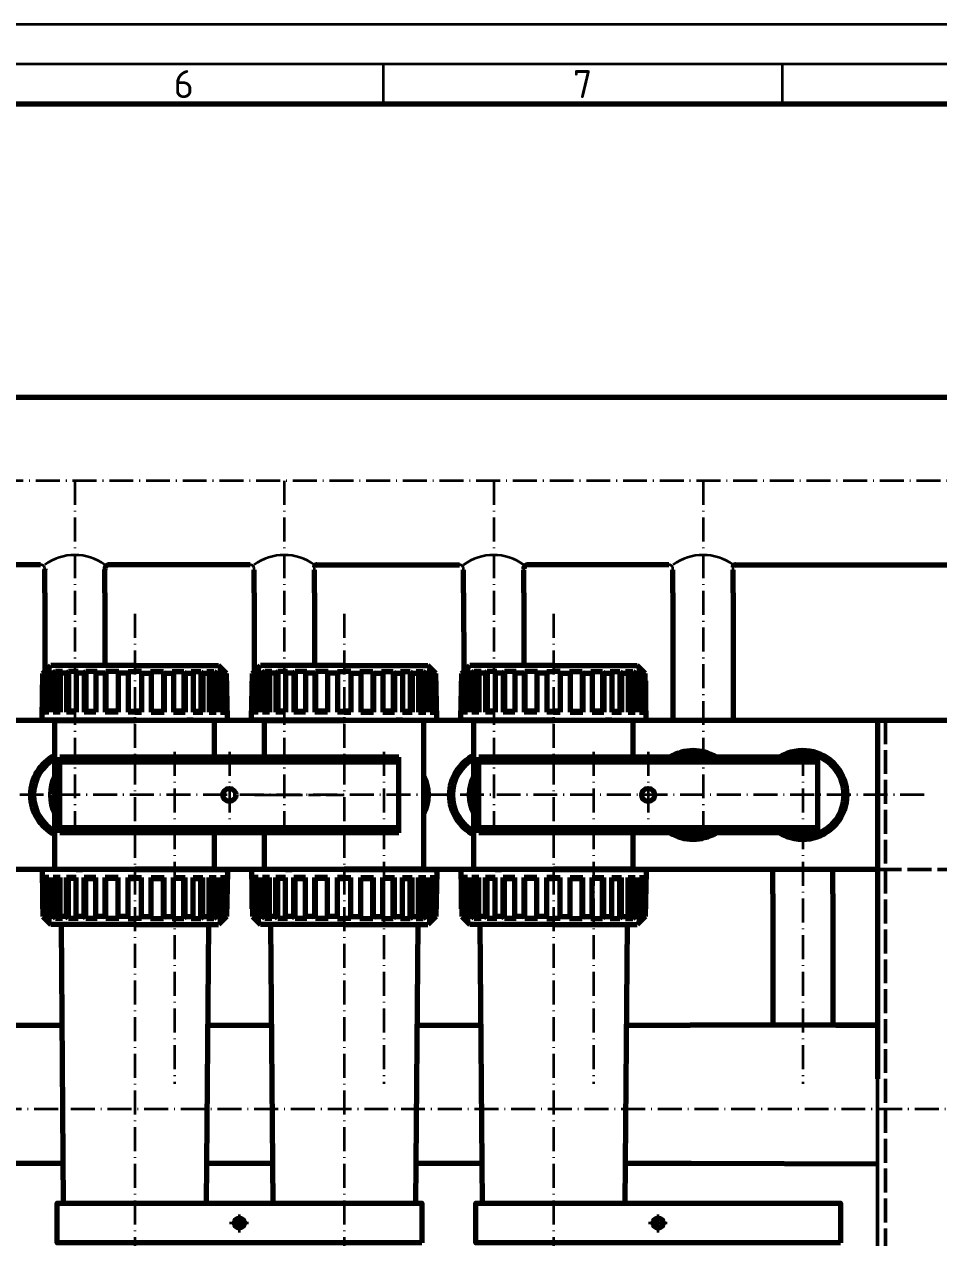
# Model space of a CAD drawing. Header units: millimetres. Extents: x 3186 to 4027, y 1197 to 1791.
# Drawn here: x 3461.8 to 3576.5, y 1638.9 to 1791.1 of the extents above; entities that cross this region are included whole.
import ezdxf

# ---------------------------------------------------------------- set-up
doc = ezdxf.new("R2010")
doc.units = ezdxf.units.MM
doc.header["$LTSCALE"] = 0.25
for name, pattern in [('ACAD_ISO02W100', [15, 12, -3]), ('ACAD_ISO08W100', [36, 24, -3, 6, -3]), ('ACAD_ISO10W100', [18, 12, -3, 0, -3])]:
    doc.linetypes.add(name, pattern=pattern)
for name, color, linetype, lineweight in [('AM_0', 7, 'Continuous', 50), ('Chu cai', 90, 'Continuous', 25), ('Khung dam', 30, 'Continuous', 70), ('Khung nhat', 130, 'Continuous', 35), ('KHUNGMANH', 4, 'Continuous', 35), ('M_EQUIP_E3', 3, 'Continuous', 35), ('M_EQUIP_E5', 2, 'ACAD_ISO02W100', 50), ('M_EQUIP_E7', 7, 'Continuous', 70)]:
    doc.layers.add(name, color=color, linetype=linetype, lineweight=lineweight)
doc.styles.add('style1', font='isocpeur.ttf', dxfattribs={"height": 3.5})

msp = doc.modelspace()

# ---------------------------------------------------------------- linework, layer by layer
at = {"layer": 'AM_0'}
msp.add_line((3568.78, 1658.79), (3568.78, 1637.54), dxfattribs=at)
at = {"layer": 'Khung dam'}
msp.add_lwpolyline([(3206.31, 1207.06), (4017.31, 1207.06), (4017.31, 1781.06), (3206.31, 1781.06)], close=True, dxfattribs=at)
at = {"layer": 'Khung nhat'}
for points in [[(3186.31, 1791.06), (4027.31, 1791.06), (4027.31, 1197.06), (3186.31, 1197.06)], [(3201.31, 1202.06), (4022.31, 1202.06), (4022.31, 1786.06), (3201.31, 1786.06)]]:
    msp.add_lwpolyline(points, close=True, dxfattribs=at)
at = {"layer": 'KHUNGMANH'}
for p, q in [((3506.81, 1786.06), (3506.81, 1781.06)), ((3556.81, 1786.06), (3556.81, 1781.06)), ((3556.81, 1786.06), (3556.81, 1781.06))]:
    msp.add_line(p, q, dxfattribs=at)
at = {"layer": 'M_EQUIP_E3', "linetype": 'ACAD_ISO10W100'}
msp.add_line((3595.08, 1733.79), (3389.65, 1733.79), dxfattribs=at)
at = {"layer": 'M_EQUIP_E3', "color": 3, "linetype": 'ACAD_ISO10W100', "lineweight": 35}
for p, q in [((3468.16, 1733.79), (3468.16, 1689.7)), ((3494.41, 1733.79), (3494.41, 1689.7)), ((3520.66, 1733.79), (3520.66, 1689.7)), ((3546.91, 1733.79), (3546.91, 1689.7)), ((3475.66, 1717.13), (3475.66, 1531.7)), ((3501.91, 1717.13), (3501.91, 1531.7)), ((3528.16, 1717.13), (3528.16, 1531.7)), ((3480.66, 1699.81), (3480.66, 1658.16)), ((3487.53, 1699.81), (3487.53, 1689.7)), ((3506.91, 1699.81), (3506.91, 1658.16)), ((3533.16, 1699.81), (3533.16, 1658.16)), ((3540.03, 1699.81), (3540.03, 1689.7)), ((3559.41, 1699.81), (3559.41, 1658.16)), ((3574.64, 1694.41), (3414.55, 1694.41)), ((3389.45, 1655.03), (3598.24, 1655.03))]:
    msp.add_line(p, q, dxfattribs=at)
at = {"layer": 'M_EQUIP_E3', "color": 3, "linetype": 'ACAD_ISO08W100', "lineweight": 35}
for p, q in [((3490.68, 1694.41), (3501.91, 1694.41)), ((3489.92, 1640.72), (3487.55, 1640.72)), ((3488.78, 1639.53), (3488.78, 1641.81)), ((3542.42, 1640.72), (3540.05, 1640.72)), ((3541.28, 1639.53), (3541.28, 1641.81))]:
    msp.add_line(p, q, dxfattribs=at)
at = {"layer": 'M_EQUIP_E5', "color": 2, "linetype": 'ACAD_ISO02W100', "lineweight": 50}
for p, q in [((3569.78, 1703.79), (3569.78, 1637.54)), ((3568.78, 1685.04), (3581.28, 1685.04))]:
    msp.add_line(p, q, dxfattribs=at)
at = {"layer": 'M_EQUIP_E7', "color": 7, "linetype": 'Continuous', "lineweight": 70}
for p, q in [((3399.77, 1744.31), (3583.16, 1744.31)), ((3463.87, 1723.27), (3446.18, 1723.27)), ((3490.12, 1723.27), (3472.43, 1723.27)), ((3490.12, 1723.27), (3472.43, 1723.27)), ((3498.49, 1723.27), (3516.39, 1723.27)), ((3542.62, 1723.27), (3524.93, 1723.27)), ((3542.62, 1723.27), (3524.93, 1723.27)), ((3550.99, 1723.27), (3583.16, 1723.27)), ((3464.39, 1719.75), (3464.39, 1722.66)), ((3471.93, 1719.75), (3471.93, 1722.66)), ((3490.64, 1719.75), (3490.64, 1722.66)), ((3498.18, 1719.75), (3498.18, 1722.66)), ((3516.89, 1719.75), (3516.89, 1722.66)), ((3516.89, 1719.75), (3516.89, 1722.66)), ((3524.43, 1719.75), (3524.43, 1722.66)), ((3524.43, 1719.75), (3524.43, 1722.66)), ((3543.14, 1719.75), (3543.14, 1722.66)), ((3550.68, 1719.75), (3550.68, 1722.66)), ((3433.16, 1703.79), (3582.53, 1703.79)), ((3437.53, 1703.79), (3581.28, 1703.79)), ((3437.53, 1703.79), (3581.28, 1703.79)), ((3568.78, 1703.79), (3568.78, 1658.79)), ((3508.78, 1699.16), (3466.28, 1699.16)), ((3466.28, 1689.66), (3466.28, 1699.16)), ((3508.78, 1698.54), (3466.28, 1698.54)), ((3508.78, 1689.66), (3508.78, 1699.16)), ((3561.28, 1699.16), (3518.78, 1699.16)), ((3518.78, 1689.66), (3518.78, 1699.16)), ((3561.28, 1698.54), (3518.78, 1698.54)), ((3561.28, 1689.66), (3561.28, 1699.16)), ((3508.78, 1690.29), (3466.28, 1690.29)), ((3508.78, 1689.66), (3466.28, 1689.66)), ((3561.28, 1690.29), (3518.78, 1690.29)), ((3561.28, 1689.66), (3518.78, 1689.66)), ((3568.78, 1685.04), (3433.16, 1685.04)), ((3518.16, 1685.04), (3513.78, 1685.04)), ((3555.64, 1681.99), (3555.64, 1684.91)), ((3563.18, 1681.99), (3563.18, 1684.91)), ((3466.42, 1678.16), (3466.71, 1643.22)), ((3484.9, 1678.16), (3484.6, 1643.22)), ((3492.67, 1678.16), (3492.96, 1643.22)), ((3511.15, 1678.16), (3510.85, 1643.22)), ((3518.92, 1678.16), (3519.21, 1643.22)), ((3537.4, 1678.16), (3537.1, 1643.22)), ((3458.54, 1665.55), (3466.53, 1665.55)), ((3484.79, 1665.55), (3492.78, 1665.55)), ((3511.04, 1665.55), (3519.03, 1665.55)), ((3511.04, 1665.55), (3519.03, 1665.55)), ((3537.29, 1665.55), (3545.28, 1665.55)), ((3537.29, 1665.55), (3545.28, 1665.55)), ((3568.78, 1665.55), (3545.28, 1665.55)), ((3563.54, 1665.55), (3568.78, 1665.55)), ((3458.4, 1648.22), (3466.67, 1648.22)), ((3484.65, 1648.22), (3492.92, 1648.22)), ((3510.9, 1648.22), (3519.17, 1648.22)), ((3510.9, 1648.22), (3519.17, 1648.22)), ((3537.15, 1648.22), (3545.42, 1648.22)), ((3537.15, 1648.22), (3545.42, 1648.22)), ((3545.42, 1648.22), (3568.78, 1648.16))]:
    msp.add_line(p, q, dxfattribs=at)
at = {"layer": 'M_EQUIP_E7'}
for p, q in [((3464.39, 1722.77), (3464.39, 1722.66)), ((3471.93, 1722.77), (3471.93, 1722.66)), ((3464.39, 1719.75), (3464.39, 1711.23)), ((3471.93, 1719.75), (3471.93, 1710.66)), ((3490.64, 1719.75), (3490.64, 1709.89)), ((3498.18, 1719.75), (3498.18, 1710.66)), ((3516.89, 1719.75), (3516.9, 1709.9)), ((3524.43, 1719.75), (3524.43, 1710.66)), ((3543.14, 1719.75), (3543.14, 1703.79)), ((3550.68, 1719.75), (3550.68, 1703.79)), ((3464.39, 1711.23), (3464.38, 1709.88)), ((3555.64, 1681.99), (3555.64, 1665.55)), ((3563.18, 1681.99), (3563.18, 1665.55))]:
    msp.add_line(p, q, dxfattribs=at)
at = {"layer": 'M_EQUIP_E7', "lineweight": 35}
for p, q in [((3490.64, 1719.75), (3490.64, 1722.77)), ((3498.18, 1719.75), (3498.18, 1722.96)), ((3516.89, 1719.75), (3516.89, 1722.77)), ((3524.43, 1719.75), (3524.43, 1722.77)), ((3543.14, 1719.75), (3543.14, 1722.77)), ((3550.68, 1719.75), (3550.68, 1722.96)), ((3555.64, 1681.99), (3555.64, 1685.01)), ((3563.18, 1681.99), (3563.18, 1685.04))]:
    msp.add_line(p, q, dxfattribs=at)
at = {"layer": 'M_EQUIP_E7', "linetype": 'Continuous'}
for p, q in [((3464.16, 1709.66), (3465.16, 1710.66)), ((3475.66, 1710.66), (3465.16, 1710.66)), ((3475.66, 1710.66), (3486.16, 1710.66)), ((3487.16, 1709.66), (3486.16, 1710.66)), ((3490.41, 1709.66), (3491.41, 1710.66)), ((3501.91, 1710.66), (3491.41, 1710.66)), ((3501.91, 1710.66), (3512.41, 1710.66)), ((3513.41, 1709.66), (3512.41, 1710.66)), ((3516.66, 1709.66), (3517.66, 1710.66)), ((3528.16, 1710.66), (3517.66, 1710.66)), ((3528.16, 1710.66), (3538.66, 1710.66)), ((3539.66, 1709.66), (3538.66, 1710.66)), ((3464.04, 1704.04), (3464.16, 1709.66)), ((3464.37, 1709.67), (3464.17, 1709.67)), ((3464.37, 1709.67), (3464.71, 1709.89)), ((3464.37, 1709.67), (3464.37, 1704.79)), ((3464.71, 1709.89), (3464.71, 1704.91)), ((3465.23, 1709.89), (3464.71, 1709.89)), ((3464.89, 1709.67), (3465.23, 1709.89)), ((3464.89, 1709.67), (3464.89, 1704.79)), ((3465.42, 1709.67), (3464.89, 1709.67)), ((3465.72, 1709.89), (3465.42, 1709.67)), ((3465.42, 1709.67), (3465.42, 1704.79)), ((3465.72, 1709.89), (3465.72, 1704.91)), ((3466.61, 1709.89), (3465.72, 1709.89)), ((3466.31, 1709.67), (3466.61, 1709.89)), ((3466.31, 1709.67), (3466.31, 1704.79)), ((3467.12, 1709.67), (3466.31, 1709.67)), ((3467.36, 1709.89), (3467.12, 1709.67)), ((3467.12, 1709.67), (3467.12, 1704.79)), ((3467.36, 1709.89), (3467.36, 1704.91)), ((3468.57, 1709.89), (3467.36, 1709.89)), ((3468.33, 1709.67), (3468.57, 1709.89)), ((3468.33, 1709.67), (3468.33, 1704.79)), ((3469.34, 1709.67), (3468.33, 1709.67)), ((3469.52, 1709.89), (3469.34, 1709.67)), ((3469.34, 1709.67), (3469.34, 1704.79)), ((3469.52, 1709.89), (3469.52, 1704.91)), ((3470.97, 1709.89), (3469.52, 1709.89)), ((3470.8, 1709.67), (3470.97, 1709.89)), ((3470.8, 1709.67), (3470.8, 1704.79)), ((3471.97, 1709.67), (3470.8, 1709.67)), ((3472.06, 1709.89), (3471.97, 1709.67)), ((3471.97, 1709.67), (3471.97, 1704.79)), ((3473.67, 1709.89), (3472.06, 1709.89)), ((3472.06, 1709.89), (3472.06, 1704.91)), ((3473.58, 1709.67), (3473.67, 1709.89)), ((3473.58, 1709.67), (3473.58, 1704.79)), ((3474.83, 1709.67), (3473.58, 1709.67)), ((3474.83, 1709.89), (3474.83, 1704.79)), ((3474.83, 1709.89), (3475.66, 1709.89)), ((3476.49, 1709.89), (3475.66, 1709.89)), ((3476.49, 1709.89), (3476.49, 1704.79)), ((3476.49, 1709.67), (3477.74, 1709.67)), ((3477.65, 1709.89), (3479.26, 1709.89)), ((3477.74, 1709.67), (3477.65, 1709.89)), ((3477.74, 1709.67), (3477.74, 1704.79)), ((3479.26, 1709.89), (3479.26, 1704.91)), ((3479.26, 1709.89), (3479.35, 1709.67)), ((3479.35, 1709.67), (3479.35, 1704.79)), ((3479.35, 1709.67), (3480.52, 1709.67)), ((3480.35, 1709.89), (3481.8, 1709.89)), ((3480.52, 1709.67), (3480.35, 1709.89)), ((3480.52, 1709.67), (3480.52, 1704.79)), ((3481.8, 1709.89), (3481.8, 1704.91)), ((3481.8, 1709.89), (3481.97, 1709.67)), ((3481.97, 1709.67), (3481.97, 1704.79)), ((3481.97, 1709.67), (3482.99, 1709.67)), ((3482.75, 1709.89), (3483.96, 1709.89)), ((3482.99, 1709.67), (3482.75, 1709.89)), ((3482.99, 1709.67), (3482.99, 1704.79)), ((3483.96, 1709.89), (3483.96, 1704.91)), ((3483.96, 1709.89), (3484.2, 1709.67)), ((3484.2, 1709.67), (3484.2, 1704.79)), ((3484.2, 1709.67), (3485, 1709.67)), ((3484.7, 1709.89), (3485.59, 1709.89)), ((3485, 1709.67), (3484.7, 1709.89)), ((3485, 1709.67), (3485, 1704.79)), ((3485.59, 1709.89), (3485.59, 1704.91)), ((3485.59, 1709.89), (3485.89, 1709.67)), ((3485.89, 1709.67), (3485.89, 1704.79)), ((3485.89, 1709.67), (3486.43, 1709.67)), ((3486.09, 1709.89), (3486.6, 1709.89)), ((3486.43, 1709.67), (3486.09, 1709.89)), ((3486.43, 1709.67), (3486.43, 1704.79)), ((3486.6, 1709.89), (3486.6, 1704.91)), ((3486.94, 1709.67), (3486.6, 1709.89)), ((3486.94, 1709.67), (3486.94, 1704.79)), ((3486.94, 1709.67), (3487.15, 1709.67)), ((3487.28, 1704.04), (3487.16, 1709.66)), ((3490.29, 1704.04), (3490.41, 1709.66)), ((3490.62, 1709.67), (3490.42, 1709.67)), ((3490.62, 1709.67), (3490.96, 1709.89)), ((3490.62, 1709.67), (3490.62, 1704.79)), ((3491.48, 1709.89), (3490.96, 1709.89)), ((3490.96, 1709.89), (3490.96, 1704.91)), ((3491.14, 1709.67), (3491.48, 1709.89)), ((3491.67, 1709.67), (3491.14, 1709.67)), ((3491.14, 1709.67), (3491.14, 1704.79)), ((3491.97, 1709.89), (3491.67, 1709.67)), ((3491.67, 1709.67), (3491.67, 1704.79)), ((3492.86, 1709.89), (3491.97, 1709.89)), ((3491.97, 1709.89), (3491.97, 1704.91)), ((3492.56, 1709.67), (3492.86, 1709.89)), ((3493.37, 1709.67), (3492.56, 1709.67)), ((3492.56, 1709.67), (3492.56, 1704.79)), ((3493.61, 1709.89), (3493.37, 1709.67)), ((3493.37, 1709.67), (3493.37, 1704.79)), ((3494.82, 1709.89), (3493.61, 1709.89)), ((3493.61, 1709.89), (3493.61, 1704.91)), ((3494.58, 1709.67), (3494.82, 1709.89)), ((3495.59, 1709.67), (3494.58, 1709.67)), ((3494.58, 1709.67), (3494.58, 1704.79)), ((3495.77, 1709.89), (3495.59, 1709.67)), ((3495.59, 1709.67), (3495.59, 1704.79)), ((3497.22, 1709.89), (3495.77, 1709.89)), ((3495.77, 1709.89), (3495.77, 1704.91)), ((3497.05, 1709.67), (3497.22, 1709.89)), ((3498.22, 1709.67), (3497.05, 1709.67)), ((3497.05, 1709.67), (3497.05, 1704.79)), ((3498.31, 1709.89), (3498.22, 1709.67)), ((3498.22, 1709.67), (3498.22, 1704.79)), ((3499.92, 1709.89), (3498.31, 1709.89)), ((3498.31, 1709.89), (3498.31, 1704.91)), ((3499.83, 1709.67), (3499.92, 1709.89)), ((3501.08, 1709.67), (3499.83, 1709.67)), ((3499.83, 1709.67), (3499.83, 1704.79)), ((3501.08, 1709.89), (3501.91, 1709.89)), ((3501.08, 1709.89), (3501.08, 1704.79)), ((3502.74, 1709.89), (3501.91, 1709.89)), ((3502.74, 1709.89), (3502.74, 1704.79)), ((3502.74, 1709.67), (3503.99, 1709.67)), ((3503.9, 1709.89), (3505.51, 1709.89)), ((3503.99, 1709.67), (3503.9, 1709.89)), ((3503.99, 1709.67), (3503.99, 1704.79)), ((3505.51, 1709.89), (3505.6, 1709.67)), ((3505.51, 1709.89), (3505.51, 1704.91)), ((3505.6, 1709.67), (3506.77, 1709.67)), ((3505.6, 1709.67), (3505.6, 1704.79)), ((3506.6, 1709.89), (3508.05, 1709.89)), ((3506.77, 1709.67), (3506.6, 1709.89)), ((3506.77, 1709.67), (3506.77, 1704.79)), ((3508.05, 1709.89), (3508.22, 1709.67)), ((3508.05, 1709.89), (3508.05, 1704.91)), ((3508.22, 1709.67), (3509.24, 1709.67)), ((3508.22, 1709.67), (3508.22, 1704.79)), ((3509, 1709.89), (3510.21, 1709.89)), ((3509.24, 1709.67), (3509, 1709.89)), ((3509.24, 1709.67), (3509.24, 1704.79)), ((3510.21, 1709.89), (3510.45, 1709.67)), ((3510.21, 1709.89), (3510.21, 1704.91)), ((3510.45, 1709.67), (3511.25, 1709.67)), ((3510.45, 1709.67), (3510.45, 1704.79)), ((3510.95, 1709.89), (3511.84, 1709.89)), ((3511.25, 1709.67), (3510.95, 1709.89)), ((3511.25, 1709.67), (3511.25, 1704.79)), ((3511.84, 1709.89), (3512.14, 1709.67)), ((3511.84, 1709.89), (3511.84, 1704.91)), ((3512.14, 1709.67), (3512.68, 1709.67)), ((3512.14, 1709.67), (3512.14, 1704.79)), ((3512.34, 1709.89), (3512.85, 1709.89)), ((3512.68, 1709.67), (3512.34, 1709.89)), ((3512.68, 1709.67), (3512.68, 1704.79)), ((3512.68, 1709.67), (3512.68, 1704.79)), ((3512.85, 1709.89), (3512.85, 1704.91)), ((3513.19, 1709.67), (3512.85, 1709.89)), ((3513.19, 1709.67), (3512.85, 1709.89)), ((3512.85, 1709.89), (3512.85, 1704.91)), ((3513.19, 1709.67), (3513.19, 1704.79)), ((3513.19, 1709.67), (3513.4, 1709.67)), ((3513.19, 1709.67), (3513.4, 1709.67)), ((3513.19, 1709.67), (3513.19, 1704.79)), ((3513.53, 1704.04), (3513.41, 1709.66)), ((3513.53, 1704.04), (3513.41, 1709.66)), ((3516.54, 1704.04), (3516.66, 1709.66)), ((3516.87, 1709.67), (3516.67, 1709.67)), ((3516.87, 1709.67), (3517.21, 1709.89)), ((3516.87, 1709.67), (3516.87, 1704.79)), ((3517.21, 1709.89), (3517.21, 1704.91)), ((3517.73, 1709.89), (3517.21, 1709.89)), ((3517.39, 1709.67), (3517.73, 1709.89)), ((3517.39, 1709.67), (3517.39, 1704.79)), ((3517.92, 1709.67), (3517.39, 1709.67)), ((3518.22, 1709.89), (3517.92, 1709.67)), ((3517.92, 1709.67), (3517.92, 1704.79)), ((3518.22, 1709.89), (3518.22, 1704.91)), ((3519.11, 1709.89), (3518.22, 1709.89)), ((3518.81, 1709.67), (3519.11, 1709.89)), ((3518.81, 1709.67), (3518.81, 1704.79)), ((3519.62, 1709.67), (3518.81, 1709.67)), ((3519.86, 1709.89), (3519.62, 1709.67)), ((3519.62, 1709.67), (3519.62, 1704.79)), ((3519.86, 1709.89), (3519.86, 1704.91)), ((3521.07, 1709.89), (3519.86, 1709.89)), ((3520.83, 1709.67), (3521.07, 1709.89)), ((3520.83, 1709.67), (3520.83, 1704.79)), ((3521.84, 1709.67), (3520.83, 1709.67)), ((3522.02, 1709.89), (3521.84, 1709.67)), ((3521.84, 1709.67), (3521.84, 1704.79)), ((3522.02, 1709.89), (3522.02, 1704.91)), ((3523.47, 1709.89), (3522.02, 1709.89)), ((3523.3, 1709.67), (3523.47, 1709.89)), ((3523.3, 1709.67), (3523.3, 1704.79)), ((3524.47, 1709.67), (3523.3, 1709.67)), ((3524.56, 1709.89), (3524.47, 1709.67)), ((3524.47, 1709.67), (3524.47, 1704.79)), ((3526.17, 1709.89), (3524.56, 1709.89)), ((3524.56, 1709.89), (3524.56, 1704.91)), ((3526.08, 1709.67), (3526.17, 1709.89)), ((3526.08, 1709.67), (3526.08, 1704.79)), ((3527.33, 1709.67), (3526.08, 1709.67)), ((3527.33, 1709.89), (3527.33, 1704.79)), ((3527.33, 1709.89), (3528.16, 1709.89)), ((3528.99, 1709.89), (3528.16, 1709.89)), ((3528.99, 1709.89), (3528.99, 1704.79)), ((3528.99, 1709.67), (3530.24, 1709.67)), ((3530.15, 1709.89), (3531.76, 1709.89)), ((3530.24, 1709.67), (3530.15, 1709.89)), ((3530.24, 1709.67), (3530.24, 1704.79)), ((3531.76, 1709.89), (3531.76, 1704.91)), ((3531.76, 1709.89), (3531.85, 1709.67)), ((3531.85, 1709.67), (3531.85, 1704.79)), ((3531.85, 1709.67), (3533.02, 1709.67)), ((3532.85, 1709.89), (3534.3, 1709.89)), ((3533.02, 1709.67), (3532.85, 1709.89)), ((3533.02, 1709.67), (3533.02, 1704.79)), ((3534.3, 1709.89), (3534.3, 1704.91)), ((3534.3, 1709.89), (3534.47, 1709.67)), ((3534.47, 1709.67), (3534.47, 1704.79)), ((3534.47, 1709.67), (3535.49, 1709.67)), ((3535.25, 1709.89), (3536.46, 1709.89)), ((3535.49, 1709.67), (3535.25, 1709.89)), ((3535.49, 1709.67), (3535.49, 1704.79)), ((3536.46, 1709.89), (3536.46, 1704.91)), ((3536.46, 1709.89), (3536.7, 1709.67)), ((3536.7, 1709.67), (3536.7, 1704.79)), ((3536.7, 1709.67), (3537.5, 1709.67)), ((3537.2, 1709.89), (3538.09, 1709.89)), ((3537.5, 1709.67), (3537.2, 1709.89)), ((3537.5, 1709.67), (3537.5, 1704.79)), ((3538.09, 1709.89), (3538.09, 1704.91)), ((3538.09, 1709.89), (3538.39, 1709.67)), ((3538.39, 1709.67), (3538.39, 1704.79)), ((3538.39, 1709.67), (3538.93, 1709.67)), ((3538.59, 1709.89), (3539.1, 1709.89)), ((3538.93, 1709.67), (3538.59, 1709.89)), ((3538.93, 1709.67), (3538.93, 1704.79)), ((3539.1, 1709.89), (3539.1, 1704.91)), ((3539.44, 1709.67), (3539.1, 1709.89)), ((3539.44, 1709.67), (3539.44, 1704.79)), ((3539.44, 1709.67), (3539.65, 1709.67)), ((3539.78, 1704.04), (3539.66, 1709.66)), ((3464.14, 1708.71), (3464.14, 1704.79)), ((3487.18, 1708.71), (3487.18, 1704.79)), ((3490.39, 1708.71), (3490.39, 1704.79)), ((3513.43, 1708.71), (3513.43, 1704.79)), ((3513.43, 1708.71), (3513.43, 1704.79)), ((3516.64, 1708.71), (3516.64, 1704.79)), ((3539.68, 1708.71), (3539.68, 1704.79)), ((3464.14, 1704.91), (3464.06, 1704.91)), ((3464.14, 1704.79), (3464.06, 1704.79)), ((3464.37, 1704.79), (3464.71, 1704.91)), ((3464.89, 1704.79), (3464.37, 1704.79)), ((3464.89, 1704.91), (3464.71, 1704.91)), ((3465.42, 1704.79), (3465.72, 1704.91)), ((3466.31, 1704.79), (3465.42, 1704.79)), ((3466.31, 1704.91), (3465.72, 1704.91)), ((3467.12, 1704.79), (3467.36, 1704.91)), ((3468.33, 1704.79), (3467.12, 1704.79)), ((3468.33, 1704.91), (3467.36, 1704.91)), ((3469.34, 1704.79), (3469.52, 1704.91)), ((3470.8, 1704.79), (3469.34, 1704.79)), ((3469.52, 1704.91), (3470.8, 1704.91)), ((3472.06, 1704.91), (3471.97, 1704.79)), ((3473.58, 1704.79), (3471.97, 1704.79)), ((3473.58, 1704.91), (3472.06, 1704.91)), ((3474.83, 1704.91), (3475.66, 1704.91)), ((3475.66, 1704.79), (3474.83, 1704.79)), ((3476.49, 1704.91), (3475.66, 1704.91)), ((3475.66, 1704.79), (3476.49, 1704.79)), ((3477.74, 1704.91), (3479.26, 1704.91)), ((3477.74, 1704.79), (3479.35, 1704.79)), ((3479.26, 1704.91), (3479.35, 1704.79)), ((3481.8, 1704.91), (3480.52, 1704.91)), ((3480.52, 1704.79), (3481.97, 1704.79)), ((3481.97, 1704.79), (3481.8, 1704.91)), ((3482.99, 1704.91), (3483.96, 1704.91)), ((3482.99, 1704.79), (3484.2, 1704.79)), ((3484.2, 1704.79), (3483.96, 1704.91)), ((3485, 1704.91), (3485.59, 1704.91)), ((3485, 1704.79), (3485.89, 1704.79)), ((3485.89, 1704.79), (3485.59, 1704.91)), ((3486.43, 1704.91), (3486.6, 1704.91)), ((3486.43, 1704.79), (3486.94, 1704.79)), ((3486.94, 1704.79), (3486.6, 1704.91)), ((3487.18, 1704.91), (3487.26, 1704.91)), ((3487.18, 1704.79), (3487.26, 1704.79)), ((3490.39, 1704.91), (3490.31, 1704.91)), ((3490.39, 1704.79), (3490.31, 1704.79)), ((3490.62, 1704.79), (3490.96, 1704.91)), ((3491.14, 1704.79), (3490.62, 1704.79)), ((3491.14, 1704.91), (3490.96, 1704.91)), ((3491.67, 1704.79), (3491.97, 1704.91)), ((3492.56, 1704.79), (3491.67, 1704.79)), ((3492.56, 1704.91), (3491.97, 1704.91)), ((3493.37, 1704.79), (3493.61, 1704.91)), ((3494.58, 1704.79), (3493.37, 1704.79)), ((3494.58, 1704.91), (3493.61, 1704.91)), ((3495.59, 1704.79), (3495.77, 1704.91)), ((3497.05, 1704.79), (3495.59, 1704.79)), ((3495.77, 1704.91), (3497.05, 1704.91)), ((3498.31, 1704.91), (3498.22, 1704.79)), ((3499.83, 1704.79), (3498.22, 1704.79)), ((3499.83, 1704.91), (3498.31, 1704.91)), ((3501.08, 1704.91), (3501.91, 1704.91)), ((3501.91, 1704.79), (3501.08, 1704.79)), ((3502.74, 1704.91), (3501.91, 1704.91)), ((3501.91, 1704.79), (3502.74, 1704.79)), ((3503.99, 1704.91), (3505.51, 1704.91)), ((3503.99, 1704.79), (3505.6, 1704.79)), ((3505.51, 1704.91), (3505.6, 1704.79)), ((3508.05, 1704.91), (3506.77, 1704.91)), ((3506.77, 1704.79), (3508.22, 1704.79)), ((3508.22, 1704.79), (3508.05, 1704.91)), ((3509.24, 1704.91), (3510.21, 1704.91)), ((3509.24, 1704.79), (3510.45, 1704.79)), ((3510.45, 1704.79), (3510.21, 1704.91)), ((3511.25, 1704.91), (3511.84, 1704.91)), ((3511.25, 1704.79), (3512.14, 1704.79)), ((3512.14, 1704.79), (3511.84, 1704.91)), ((3512.68, 1704.91), (3512.85, 1704.91)), ((3512.68, 1704.91), (3512.85, 1704.91)), ((3512.68, 1704.79), (3513.19, 1704.79)), ((3512.68, 1704.79), (3513.19, 1704.79)), ((3513.19, 1704.79), (3512.85, 1704.91)), ((3513.19, 1704.79), (3512.85, 1704.91)), ((3513.43, 1704.91), (3513.51, 1704.91)), ((3513.43, 1704.91), (3513.51, 1704.91)), ((3513.43, 1704.79), (3513.51, 1704.79)), ((3513.43, 1704.79), (3513.51, 1704.79)), ((3516.64, 1704.91), (3516.56, 1704.91)), ((3516.64, 1704.79), (3516.56, 1704.79)), ((3516.87, 1704.79), (3517.21, 1704.91)), ((3517.39, 1704.79), (3516.87, 1704.79)), ((3517.39, 1704.91), (3517.21, 1704.91)), ((3517.92, 1704.79), (3518.22, 1704.91)), ((3518.81, 1704.79), (3517.92, 1704.79)), ((3518.81, 1704.91), (3518.22, 1704.91)), ((3519.62, 1704.79), (3519.86, 1704.91)), ((3520.83, 1704.79), (3519.62, 1704.79)), ((3520.83, 1704.91), (3519.86, 1704.91)), ((3521.84, 1704.79), (3522.02, 1704.91)), ((3523.3, 1704.79), (3521.84, 1704.79)), ((3522.02, 1704.91), (3523.3, 1704.91)), ((3524.56, 1704.91), (3524.47, 1704.79)), ((3526.08, 1704.79), (3524.47, 1704.79)), ((3526.08, 1704.91), (3524.56, 1704.91)), ((3527.33, 1704.91), (3528.16, 1704.91)), ((3528.16, 1704.79), (3527.33, 1704.79)), ((3528.99, 1704.91), (3528.16, 1704.91)), ((3528.16, 1704.79), (3528.99, 1704.79)), ((3530.24, 1704.91), (3531.76, 1704.91)), ((3530.24, 1704.79), (3531.85, 1704.79)), ((3531.76, 1704.91), (3531.85, 1704.79)), ((3534.3, 1704.91), (3533.02, 1704.91)), ((3533.02, 1704.79), (3534.47, 1704.79)), ((3534.47, 1704.79), (3534.3, 1704.91)), ((3535.49, 1704.91), (3536.46, 1704.91)), ((3535.49, 1704.79), (3536.7, 1704.79)), ((3536.7, 1704.79), (3536.46, 1704.91)), ((3537.5, 1704.91), (3538.09, 1704.91)), ((3537.5, 1704.79), (3538.39, 1704.79)), ((3538.39, 1704.79), (3538.09, 1704.91)), ((3538.93, 1704.91), (3539.1, 1704.91)), ((3538.93, 1704.79), (3539.44, 1704.79)), ((3539.44, 1704.79), (3539.1, 1704.91)), ((3539.68, 1704.91), (3539.76, 1704.91)), ((3539.68, 1704.79), (3539.76, 1704.79)), ((3475.66, 1703.79), (3464.29, 1703.79)), ((3465.63, 1703.79), (3465.66, 1703.73)), ((3465.63, 1703.79), (3465.66, 1703.73)), ((3465.66, 1694.41), (3465.66, 1703.73)), ((3465.66, 1703.73), (3475.66, 1703.73)), ((3468.33, 1703.79), (3469.13, 1703.79)), ((3475.66, 1703.79), (3487.03, 1703.79)), ((3485.66, 1703.73), (3475.66, 1703.73)), ((3482.99, 1703.79), (3482.18, 1703.79)), ((3485.69, 1703.79), (3485.66, 1703.73)), ((3485.69, 1703.79), (3485.66, 1703.73)), ((3485.66, 1699.16), (3485.66, 1703.73)), ((3501.91, 1703.79), (3490.54, 1703.79)), ((3491.88, 1703.79), (3491.91, 1703.73)), ((3491.88, 1703.79), (3491.91, 1703.73)), ((3491.91, 1703.73), (3501.91, 1703.73)), ((3491.91, 1699.16), (3491.91, 1703.73)), ((3494.58, 1703.79), (3495.38, 1703.79)), ((3501.91, 1703.79), (3513.28, 1703.79)), ((3511.91, 1703.73), (3501.91, 1703.73)), ((3509.24, 1703.79), (3508.43, 1703.79)), ((3511.94, 1703.79), (3511.91, 1703.73)), ((3511.94, 1703.79), (3511.91, 1703.73)), ((3511.91, 1694.41), (3511.91, 1703.73)), ((3528.16, 1703.79), (3516.79, 1703.79)), ((3518.13, 1703.79), (3518.16, 1703.73)), ((3518.13, 1703.79), (3518.16, 1703.73)), ((3518.16, 1694.41), (3518.16, 1703.73)), ((3518.16, 1703.73), (3528.16, 1703.73)), ((3520.83, 1703.79), (3521.63, 1703.79)), ((3528.16, 1703.79), (3539.53, 1703.79)), ((3538.16, 1703.73), (3528.16, 1703.73)), ((3535.49, 1703.79), (3534.68, 1703.79)), ((3538.19, 1703.79), (3538.16, 1703.73)), ((3538.19, 1703.79), (3538.16, 1703.73)), ((3538.16, 1699.16), (3538.16, 1703.73)), ((3465.66, 1685.09), (3465.66, 1694.41)), ((3511.91, 1685.09), (3511.91, 1694.41)), ((3518.16, 1685.09), (3518.16, 1694.41)), ((3485.66, 1685.09), (3485.66, 1689.66)), ((3491.91, 1685.09), (3491.91, 1689.66)), ((3538.16, 1685.09), (3538.16, 1689.66)), ((3464.04, 1684.78), (3464.16, 1679.16)), ((3475.66, 1685.04), (3464.29, 1685.04)), ((3465.63, 1685.04), (3465.66, 1685.09)), ((3465.66, 1685.09), (3475.66, 1685.09)), ((3468.33, 1685.04), (3469.13, 1685.04)), ((3485.66, 1685.09), (3475.66, 1685.09)), ((3475.66, 1685.04), (3487.03, 1685.04)), ((3482.99, 1685.04), (3482.18, 1685.04)), ((3485.69, 1685.04), (3485.66, 1685.09)), ((3487.28, 1684.78), (3487.16, 1679.16)), ((3490.29, 1684.78), (3490.41, 1679.16)), ((3501.91, 1685.04), (3490.54, 1685.04)), ((3491.88, 1685.04), (3491.91, 1685.09)), ((3491.91, 1685.09), (3501.91, 1685.09)), ((3494.58, 1685.04), (3495.38, 1685.04)), ((3511.91, 1685.09), (3501.91, 1685.09)), ((3501.91, 1685.04), (3513.28, 1685.04)), ((3509.24, 1685.04), (3508.43, 1685.04)), ((3511.94, 1685.04), (3511.91, 1685.09)), ((3513.53, 1684.78), (3513.41, 1679.16)), ((3516.54, 1684.78), (3516.66, 1679.16)), ((3528.16, 1685.04), (3516.79, 1685.04)), ((3518.13, 1685.04), (3518.16, 1685.09)), ((3518.16, 1685.09), (3528.16, 1685.09)), ((3520.83, 1685.04), (3521.63, 1685.04)), ((3538.16, 1685.09), (3528.16, 1685.09)), ((3528.16, 1685.04), (3539.53, 1685.04)), ((3535.49, 1685.04), (3534.68, 1685.04)), ((3538.19, 1685.04), (3538.16, 1685.09)), ((3539.78, 1684.78), (3539.66, 1679.16)), ((3464.14, 1684.04), (3464.06, 1684.04)), ((3464.14, 1683.91), (3464.06, 1683.91)), ((3464.14, 1680.11), (3464.14, 1684.04)), ((3464.37, 1679.15), (3464.37, 1684.04)), ((3464.37, 1684.04), (3464.71, 1683.91)), ((3464.89, 1684.04), (3464.37, 1684.04)), ((3464.71, 1678.93), (3464.71, 1683.91)), ((3464.89, 1683.91), (3464.71, 1683.91)), ((3464.89, 1679.15), (3464.89, 1684.04)), ((3465.42, 1679.15), (3465.42, 1684.04)), ((3465.42, 1684.04), (3465.72, 1683.91)), ((3466.31, 1684.04), (3465.42, 1684.04)), ((3465.72, 1678.93), (3465.72, 1683.91)), ((3466.31, 1683.91), (3465.72, 1683.91)), ((3466.31, 1679.15), (3466.31, 1684.04)), ((3467.12, 1679.15), (3467.12, 1684.04)), ((3468.33, 1684.04), (3467.12, 1684.04)), ((3467.12, 1684.04), (3467.36, 1683.91)), ((3467.36, 1678.93), (3467.36, 1683.91)), ((3468.33, 1683.91), (3467.36, 1683.91)), ((3468.33, 1679.15), (3468.33, 1684.04)), ((3470.8, 1684.04), (3469.34, 1684.04)), ((3469.34, 1679.15), (3469.34, 1684.04)), ((3469.34, 1684.04), (3469.52, 1683.91)), ((3469.52, 1683.91), (3470.8, 1683.91)), ((3469.52, 1678.93), (3469.52, 1683.91)), ((3470.8, 1679.15), (3470.8, 1684.04)), ((3473.58, 1684.04), (3471.97, 1684.04)), ((3471.97, 1679.15), (3471.97, 1684.04)), ((3472.06, 1683.91), (3471.97, 1684.04)), ((3473.58, 1683.91), (3472.06, 1683.91)), ((3472.06, 1678.93), (3472.06, 1683.91)), ((3473.58, 1679.15), (3473.58, 1684.04)), ((3474.83, 1678.93), (3474.83, 1684.04)), ((3475.66, 1684.04), (3474.83, 1684.04)), ((3474.83, 1683.91), (3475.66, 1683.91)), ((3475.66, 1684.04), (3476.49, 1684.04)), ((3476.49, 1683.91), (3475.66, 1683.91)), ((3476.49, 1678.93), (3476.49, 1684.04)), ((3477.74, 1679.15), (3477.74, 1684.04)), ((3477.74, 1684.04), (3479.35, 1684.04)), ((3477.74, 1683.91), (3479.26, 1683.91)), ((3479.26, 1683.91), (3479.35, 1684.04)), ((3479.26, 1678.93), (3479.26, 1683.91)), ((3479.35, 1679.15), (3479.35, 1684.04)), ((3480.52, 1679.15), (3480.52, 1684.04)), ((3480.52, 1684.04), (3481.97, 1684.04)), ((3481.8, 1683.91), (3480.52, 1683.91)), ((3481.97, 1684.04), (3481.8, 1683.91)), ((3481.8, 1678.93), (3481.8, 1683.91)), ((3481.97, 1679.15), (3481.97, 1684.04)), ((3482.99, 1679.15), (3482.99, 1684.04)), ((3482.99, 1684.04), (3484.2, 1684.04)), ((3482.99, 1683.91), (3483.96, 1683.91)), ((3484.2, 1684.04), (3483.96, 1683.91)), ((3483.96, 1678.93), (3483.96, 1683.91)), ((3484.2, 1679.15), (3484.2, 1684.04)), ((3485, 1679.15), (3485, 1684.04)), ((3485, 1684.04), (3485.89, 1684.04)), ((3485, 1683.91), (3485.59, 1683.91)), ((3485.89, 1684.04), (3485.59, 1683.91)), ((3485.59, 1678.93), (3485.59, 1683.91)), ((3485.89, 1679.15), (3485.89, 1684.04)), ((3486.43, 1679.15), (3486.43, 1684.04)), ((3486.43, 1684.04), (3486.94, 1684.04)), ((3486.43, 1683.91), (3486.6, 1683.91)), ((3486.94, 1684.04), (3486.6, 1683.91)), ((3486.6, 1678.93), (3486.6, 1683.91)), ((3486.94, 1679.15), (3486.94, 1684.04)), ((3487.18, 1680.11), (3487.18, 1684.04)), ((3487.18, 1684.04), (3487.26, 1684.04)), ((3487.18, 1683.91), (3487.26, 1683.91)), ((3490.39, 1684.04), (3490.31, 1684.04)), ((3490.39, 1683.91), (3490.31, 1683.91)), ((3490.39, 1680.11), (3490.39, 1684.04)), ((3490.62, 1679.15), (3490.62, 1684.04)), ((3490.62, 1684.04), (3490.96, 1683.91)), ((3491.14, 1684.04), (3490.62, 1684.04)), ((3490.96, 1678.93), (3490.96, 1683.91)), ((3491.14, 1683.91), (3490.96, 1683.91)), ((3491.14, 1679.15), (3491.14, 1684.04)), ((3491.67, 1679.15), (3491.67, 1684.04)), ((3491.67, 1684.04), (3491.97, 1683.91)), ((3492.56, 1684.04), (3491.67, 1684.04)), ((3491.97, 1678.93), (3491.97, 1683.91)), ((3492.56, 1683.91), (3491.97, 1683.91)), ((3492.56, 1679.15), (3492.56, 1684.04)), ((3493.37, 1679.15), (3493.37, 1684.04)), ((3494.58, 1684.04), (3493.37, 1684.04)), ((3493.37, 1684.04), (3493.61, 1683.91)), ((3493.61, 1678.93), (3493.61, 1683.91)), ((3494.58, 1683.91), (3493.61, 1683.91)), ((3494.58, 1679.15), (3494.58, 1684.04)), ((3495.59, 1679.15), (3495.59, 1684.04)), ((3497.05, 1684.04), (3495.59, 1684.04)), ((3495.59, 1684.04), (3495.77, 1683.91)), ((3495.77, 1678.93), (3495.77, 1683.91)), ((3495.77, 1683.91), (3497.05, 1683.91)), ((3497.05, 1679.15), (3497.05, 1684.04)), ((3498.22, 1679.15), (3498.22, 1684.04)), ((3498.31, 1683.91), (3498.22, 1684.04)), ((3499.83, 1684.04), (3498.22, 1684.04)), ((3498.31, 1678.93), (3498.31, 1683.91)), ((3499.83, 1683.91), (3498.31, 1683.91)), ((3499.83, 1679.15), (3499.83, 1684.04)), ((3501.08, 1678.93), (3501.08, 1684.04)), ((3501.91, 1684.04), (3501.08, 1684.04)), ((3501.08, 1683.91), (3501.91, 1683.91)), ((3501.91, 1684.04), (3502.74, 1684.04)), ((3502.74, 1683.91), (3501.91, 1683.91)), ((3502.74, 1678.93), (3502.74, 1684.04)), ((3503.99, 1679.15), (3503.99, 1684.04)), ((3503.99, 1684.04), (3505.6, 1684.04)), ((3503.99, 1683.91), (3505.51, 1683.91)), ((3505.51, 1683.91), (3505.6, 1684.04)), ((3505.51, 1678.93), (3505.51, 1683.91)), ((3505.6, 1679.15), (3505.6, 1684.04)), ((3506.77, 1679.15), (3506.77, 1684.04)), ((3506.77, 1684.04), (3508.22, 1684.04)), ((3508.05, 1683.91), (3506.77, 1683.91)), ((3508.22, 1684.04), (3508.05, 1683.91)), ((3508.05, 1678.93), (3508.05, 1683.91)), ((3508.22, 1679.15), (3508.22, 1684.04)), ((3509.24, 1679.15), (3509.24, 1684.04)), ((3509.24, 1684.04), (3510.45, 1684.04)), ((3509.24, 1683.91), (3510.21, 1683.91)), ((3510.45, 1684.04), (3510.21, 1683.91)), ((3510.21, 1678.93), (3510.21, 1683.91)), ((3510.45, 1679.15), (3510.45, 1684.04)), ((3511.25, 1679.15), (3511.25, 1684.04)), ((3511.25, 1684.04), (3512.14, 1684.04)), ((3511.25, 1683.91), (3511.84, 1683.91)), ((3512.14, 1684.04), (3511.84, 1683.91)), ((3511.84, 1678.93), (3511.84, 1683.91)), ((3512.14, 1679.15), (3512.14, 1684.04)), ((3512.68, 1679.15), (3512.68, 1684.04)), ((3512.68, 1684.04), (3513.19, 1684.04)), ((3512.68, 1683.91), (3512.85, 1683.91)), ((3513.19, 1684.04), (3512.85, 1683.91)), ((3512.85, 1678.93), (3512.85, 1683.91)), ((3513.19, 1679.15), (3513.19, 1684.04)), ((3513.43, 1680.11), (3513.43, 1684.04)), ((3513.43, 1684.04), (3513.51, 1684.04)), ((3513.43, 1683.91), (3513.51, 1683.91)), ((3516.64, 1684.04), (3516.56, 1684.04)), ((3516.64, 1683.91), (3516.56, 1683.91)), ((3516.64, 1680.11), (3516.64, 1684.04)), ((3516.87, 1679.15), (3516.87, 1684.04)), ((3516.87, 1684.04), (3517.21, 1683.91)), ((3517.39, 1684.04), (3516.87, 1684.04)), ((3517.21, 1678.93), (3517.21, 1683.91)), ((3517.39, 1683.91), (3517.21, 1683.91)), ((3517.39, 1679.15), (3517.39, 1684.04)), ((3517.92, 1679.15), (3517.92, 1684.04)), ((3517.92, 1684.04), (3518.22, 1683.91)), ((3518.81, 1684.04), (3517.92, 1684.04)), ((3518.22, 1678.93), (3518.22, 1683.91)), ((3518.81, 1683.91), (3518.22, 1683.91)), ((3518.81, 1679.15), (3518.81, 1684.04)), ((3519.62, 1679.15), (3519.62, 1684.04)), ((3520.83, 1684.04), (3519.62, 1684.04)), ((3519.62, 1684.04), (3519.86, 1683.91)), ((3519.86, 1678.93), (3519.86, 1683.91)), ((3520.83, 1683.91), (3519.86, 1683.91)), ((3520.83, 1679.15), (3520.83, 1684.04)), ((3523.3, 1684.04), (3521.84, 1684.04)), ((3521.84, 1679.15), (3521.84, 1684.04)), ((3521.84, 1684.04), (3522.02, 1683.91)), ((3522.02, 1683.91), (3523.3, 1683.91)), ((3522.02, 1678.93), (3522.02, 1683.91)), ((3523.3, 1679.15), (3523.3, 1684.04)), ((3526.08, 1684.04), (3524.47, 1684.04)), ((3524.47, 1679.15), (3524.47, 1684.04)), ((3524.56, 1683.91), (3524.47, 1684.04)), ((3526.08, 1683.91), (3524.56, 1683.91)), ((3524.56, 1678.93), (3524.56, 1683.91)), ((3526.08, 1679.15), (3526.08, 1684.04)), ((3527.33, 1678.93), (3527.33, 1684.04)), ((3528.16, 1684.04), (3527.33, 1684.04)), ((3527.33, 1683.91), (3528.16, 1683.91)), ((3528.16, 1684.04), (3528.99, 1684.04)), ((3528.99, 1683.91), (3528.16, 1683.91)), ((3528.99, 1678.93), (3528.99, 1684.04)), ((3530.24, 1679.15), (3530.24, 1684.04)), ((3530.24, 1684.04), (3531.85, 1684.04)), ((3530.24, 1683.91), (3531.76, 1683.91)), ((3531.76, 1683.91), (3531.85, 1684.04)), ((3531.76, 1678.93), (3531.76, 1683.91)), ((3531.85, 1679.15), (3531.85, 1684.04)), ((3533.02, 1679.15), (3533.02, 1684.04)), ((3533.02, 1684.04), (3534.47, 1684.04)), ((3534.3, 1683.91), (3533.02, 1683.91)), ((3534.47, 1684.04), (3534.3, 1683.91)), ((3534.3, 1678.93), (3534.3, 1683.91)), ((3534.47, 1679.15), (3534.47, 1684.04)), ((3535.49, 1679.15), (3535.49, 1684.04)), ((3535.49, 1684.04), (3536.7, 1684.04)), ((3535.49, 1683.91), (3536.46, 1683.91)), ((3536.7, 1684.04), (3536.46, 1683.91)), ((3536.46, 1678.93), (3536.46, 1683.91)), ((3536.7, 1679.15), (3536.7, 1684.04)), ((3537.5, 1679.15), (3537.5, 1684.04)), ((3537.5, 1684.04), (3538.39, 1684.04)), ((3537.5, 1683.91), (3538.09, 1683.91)), ((3538.39, 1684.04), (3538.09, 1683.91)), ((3538.09, 1678.93), (3538.09, 1683.91)), ((3538.39, 1679.15), (3538.39, 1684.04)), ((3538.93, 1679.15), (3538.93, 1684.04)), ((3538.93, 1684.04), (3539.44, 1684.04)), ((3538.93, 1683.91), (3539.1, 1683.91)), ((3539.44, 1684.04), (3539.1, 1683.91)), ((3539.1, 1678.93), (3539.1, 1683.91)), ((3539.44, 1679.15), (3539.44, 1684.04)), ((3539.68, 1680.11), (3539.68, 1684.04)), ((3539.68, 1684.04), (3539.76, 1684.04)), ((3539.68, 1683.91), (3539.76, 1683.91)), ((3464.16, 1679.16), (3465.16, 1678.16)), ((3464.37, 1679.15), (3464.17, 1679.15)), ((3464.37, 1679.15), (3464.71, 1678.93)), ((3465.23, 1678.93), (3464.71, 1678.93)), ((3465.42, 1679.15), (3464.89, 1679.15)), ((3464.89, 1679.15), (3465.23, 1678.93)), ((3465.72, 1678.93), (3465.42, 1679.15)), ((3466.61, 1678.93), (3465.72, 1678.93)), ((3467.12, 1679.15), (3466.31, 1679.15)), ((3466.31, 1679.15), (3466.61, 1678.93)), ((3467.36, 1678.93), (3467.12, 1679.15)), ((3468.57, 1678.93), (3467.36, 1678.93)), ((3468.33, 1679.15), (3468.57, 1678.93)), ((3469.34, 1679.15), (3468.33, 1679.15)), ((3469.52, 1678.93), (3469.34, 1679.15)), ((3470.97, 1678.93), (3469.52, 1678.93)), ((3471.97, 1679.15), (3470.8, 1679.15)), ((3470.8, 1679.15), (3470.97, 1678.93)), ((3472.06, 1678.93), (3471.97, 1679.15)), ((3473.67, 1678.93), (3472.06, 1678.93)), ((3474.83, 1679.15), (3473.58, 1679.15)), ((3473.58, 1679.15), (3473.67, 1678.93)), ((3474.83, 1678.93), (3475.66, 1678.93)), ((3476.49, 1678.93), (3475.66, 1678.93)), ((3476.49, 1679.15), (3477.74, 1679.15)), ((3477.74, 1679.15), (3477.65, 1678.93)), ((3477.65, 1678.93), (3479.26, 1678.93)), ((3479.26, 1678.93), (3479.35, 1679.15)), ((3479.35, 1679.15), (3480.52, 1679.15)), ((3480.52, 1679.15), (3480.35, 1678.93)), ((3480.35, 1678.93), (3481.8, 1678.93)), ((3481.8, 1678.93), (3481.97, 1679.15)), ((3481.97, 1679.15), (3482.99, 1679.15)), ((3482.99, 1679.15), (3482.75, 1678.93)), ((3482.75, 1678.93), (3483.96, 1678.93)), ((3483.96, 1678.93), (3484.2, 1679.15)), ((3484.2, 1679.15), (3485, 1679.15)), ((3485, 1679.15), (3484.7, 1678.93)), ((3484.7, 1678.93), (3485.59, 1678.93)), ((3485.59, 1678.93), (3485.89, 1679.15)), ((3485.89, 1679.15), (3486.43, 1679.15)), ((3486.43, 1679.15), (3486.09, 1678.93)), ((3486.09, 1678.93), (3486.6, 1678.93)), ((3487.16, 1679.16), (3486.16, 1678.16)), ((3486.94, 1679.15), (3486.6, 1678.93)), ((3486.94, 1679.15), (3487.15, 1679.15)), ((3490.41, 1679.16), (3491.41, 1678.16)), ((3490.62, 1679.15), (3490.42, 1679.15)), ((3490.62, 1679.15), (3490.96, 1678.93)), ((3491.48, 1678.93), (3490.96, 1678.93)), ((3491.67, 1679.15), (3491.14, 1679.15)), ((3491.14, 1679.15), (3491.48, 1678.93)), ((3491.97, 1678.93), (3491.67, 1679.15)), ((3492.86, 1678.93), (3491.97, 1678.93)), ((3493.37, 1679.15), (3492.56, 1679.15)), ((3492.56, 1679.15), (3492.86, 1678.93)), ((3493.61, 1678.93), (3493.37, 1679.15)), ((3494.82, 1678.93), (3493.61, 1678.93)), ((3495.59, 1679.15), (3494.58, 1679.15)), ((3494.58, 1679.15), (3494.82, 1678.93)), ((3495.77, 1678.93), (3495.59, 1679.15)), ((3497.22, 1678.93), (3495.77, 1678.93)), ((3498.22, 1679.15), (3497.05, 1679.15)), ((3497.05, 1679.15), (3497.22, 1678.93)), ((3498.31, 1678.93), (3498.22, 1679.15)), ((3499.92, 1678.93), (3498.31, 1678.93)), ((3501.08, 1679.15), (3499.83, 1679.15)), ((3499.83, 1679.15), (3499.92, 1678.93)), ((3501.08, 1678.93), (3501.91, 1678.93)), ((3502.74, 1678.93), (3501.91, 1678.93)), ((3502.74, 1679.15), (3503.99, 1679.15)), ((3503.99, 1679.15), (3503.9, 1678.93)), ((3503.9, 1678.93), (3505.51, 1678.93)), ((3505.51, 1678.93), (3505.6, 1679.15)), ((3505.6, 1679.15), (3506.77, 1679.15)), ((3506.77, 1679.15), (3506.6, 1678.93)), ((3506.6, 1678.93), (3508.05, 1678.93)), ((3508.05, 1678.93), (3508.22, 1679.15)), ((3508.22, 1679.15), (3509.24, 1679.15)), ((3509.24, 1679.15), (3509, 1678.93)), ((3509, 1678.93), (3510.21, 1678.93)), ((3510.21, 1678.93), (3510.45, 1679.15)), ((3510.45, 1679.15), (3511.25, 1679.15)), ((3511.25, 1679.15), (3510.95, 1678.93)), ((3510.95, 1678.93), (3511.84, 1678.93)), ((3511.84, 1678.93), (3512.14, 1679.15)), ((3512.14, 1679.15), (3512.68, 1679.15)), ((3512.68, 1679.15), (3512.34, 1678.93)), ((3512.34, 1678.93), (3512.85, 1678.93)), ((3513.41, 1679.16), (3512.41, 1678.16)), ((3513.19, 1679.15), (3512.85, 1678.93)), ((3513.19, 1679.15), (3513.4, 1679.15)), ((3516.66, 1679.16), (3517.66, 1678.16)), ((3516.87, 1679.15), (3516.67, 1679.15)), ((3516.87, 1679.15), (3517.21, 1678.93)), ((3517.73, 1678.93), (3517.21, 1678.93)), ((3517.92, 1679.15), (3517.39, 1679.15)), ((3517.39, 1679.15), (3517.73, 1678.93)), ((3518.22, 1678.93), (3517.92, 1679.15)), ((3519.11, 1678.93), (3518.22, 1678.93)), ((3519.62, 1679.15), (3518.81, 1679.15)), ((3518.81, 1679.15), (3519.11, 1678.93)), ((3519.86, 1678.93), (3519.62, 1679.15)), ((3521.07, 1678.93), (3519.86, 1678.93)), ((3520.83, 1679.15), (3521.07, 1678.93)), ((3521.84, 1679.15), (3520.83, 1679.15)), ((3522.02, 1678.93), (3521.84, 1679.15)), ((3523.47, 1678.93), (3522.02, 1678.93)), ((3524.47, 1679.15), (3523.3, 1679.15)), ((3523.3, 1679.15), (3523.47, 1678.93)), ((3524.56, 1678.93), (3524.47, 1679.15)), ((3526.17, 1678.93), (3524.56, 1678.93)), ((3527.33, 1679.15), (3526.08, 1679.15)), ((3526.08, 1679.15), (3526.17, 1678.93)), ((3527.33, 1678.93), (3528.16, 1678.93)), ((3528.99, 1678.93), (3528.16, 1678.93)), ((3528.99, 1679.15), (3530.24, 1679.15)), ((3530.24, 1679.15), (3530.15, 1678.93)), ((3530.15, 1678.93), (3531.76, 1678.93)), ((3531.76, 1678.93), (3531.85, 1679.15)), ((3531.85, 1679.15), (3533.02, 1679.15)), ((3533.02, 1679.15), (3532.85, 1678.93)), ((3532.85, 1678.93), (3534.3, 1678.93)), ((3534.3, 1678.93), (3534.47, 1679.15)), ((3534.47, 1679.15), (3535.49, 1679.15)), ((3535.49, 1679.15), (3535.25, 1678.93)), ((3535.25, 1678.93), (3536.46, 1678.93)), ((3536.46, 1678.93), (3536.7, 1679.15)), ((3536.7, 1679.15), (3537.5, 1679.15)), ((3537.5, 1679.15), (3537.2, 1678.93)), ((3537.2, 1678.93), (3538.09, 1678.93)), ((3538.09, 1678.93), (3538.39, 1679.15)), ((3538.39, 1679.15), (3538.93, 1679.15)), ((3538.93, 1679.15), (3538.59, 1678.93)), ((3538.59, 1678.93), (3539.1, 1678.93)), ((3539.66, 1679.16), (3538.66, 1678.16)), ((3539.44, 1679.15), (3539.1, 1678.93)), ((3539.44, 1679.15), (3539.65, 1679.15)), ((3475.66, 1678.16), (3465.16, 1678.16)), ((3475.66, 1678.16), (3486.16, 1678.16)), ((3501.91, 1678.16), (3491.41, 1678.16)), ((3501.91, 1678.16), (3512.41, 1678.16)), ((3528.16, 1678.16), (3517.66, 1678.16)), ((3528.16, 1678.16), (3538.66, 1678.16))]:
    msp.add_line(p, q, dxfattribs=at)
at = {"layer": 'M_EQUIP_E7', "color": 7, "linetype": 'Continuous', "lineweight": 70}
for points in [[(3511.65, 1638.22), (3465.92, 1638.22), (3465.92, 1643.22), (3511.65, 1643.22)], [(3564.15, 1638.22), (3518.42, 1638.22), (3518.42, 1643.22), (3564.15, 1643.22)]]:
    msp.add_lwpolyline(points, close=True, dxfattribs=at)
for centre, radius in [((3487.53, 1694.41), 0.812), ((3540.03, 1694.41), 0.812), ((3488.78, 1640.72), 0.625), ((3541.28, 1640.72), 0.625)]:
    msp.add_circle(centre, radius, dxfattribs=at)
at = {"layer": 'M_EQUIP_E7', "lineweight": 35}
for centre, radius, start, end in [((3468.16, 1718.13), 6.37, 53.753, 126.247), ((3468.16, 1718.13), 6.37, 53.753, 126.247), ((3494.41, 1718.13), 6.37, 53.753, 126.247), ((3520.66, 1718.13), 6.37, 53.753, 126.247), ((3520.66, 1718.13), 6.37, 53.753, 126.247), ((3546.91, 1718.13), 6.37, 53.753, 126.247), ((3463.89, 1722.77), 0.5, 0, 90.0018), ((3463.89, 1722.77), 0.5, 0, 90.0018), ((3463.89, 1722.77), 0.5, 0, 90.0018), ((3463.89, 1722.77), 0.5, 0, 90.0018), ((3490.14, 1722.77), 0.5, 0, 90.0018), ((3490.14, 1722.77), 0.5, 0, 90.0018), ((3516.39, 1722.77), 0.5, 0, 90.0018), ((3516.39, 1722.77), 0.5, 0, 90.0018), ((3516.39, 1722.77), 0.5, 0, 90.0018), ((3516.39, 1722.77), 0.5, 0, 90.0018), ((3542.64, 1722.77), 0.5, 0, 90.0018), ((3542.64, 1722.77), 0.5, 0, 90.0018)]:
    msp.add_arc(centre, radius, start, end, dxfattribs=at)
at = {"layer": 'M_EQUIP_E7', "lineweight": 70}
for centre, radius, start in [((3472.43, 1722.77), 0.5, 89.9982), ((3472.43, 1722.77), 0.5, 89.9982), ((3498.49, 1722.96), 0.312, 90), ((3524.93, 1722.77), 0.5, 89.9982), ((3524.93, 1722.77), 0.5, 89.9982), ((3550.99, 1722.96), 0.312, 90)]:
    msp.add_arc(centre, radius, start, 180, dxfattribs=at)
at = {"layer": 'M_EQUIP_E7', "linetype": 'Continuous'}
for centre, radius, start, end in [((3464.29, 1704.04), 0.25, 178.7811, 270), ((3487.03, 1704.04), 0.25, 270, 1.2189), ((3490.54, 1704.04), 0.25, 178.7811, 270), ((3513.28, 1704.04), 0.25, 270, 1.2189), ((3516.79, 1704.04), 0.25, 178.7811, 270), ((3539.53, 1704.04), 0.25, 270, 1.2189), ((3545.66, 1694.41), 5.56, 58.7479, 121.2521), ((3559.41, 1694.41), 5.56, 238.7479, 121.2521), ((3468.16, 1694.41), 5.56, 116.7401, 243.2599), ((3468.16, 1694.41), 5.18, 118.8494, 241.1506), ((3520.66, 1694.41), 5.56, 116.7401, 243.2599), ((3520.66, 1694.41), 5.18, 118.8494, 241.1506), ((3545.66, 1694.41), 5.18, 66.458, 113.542), ((3559.41, 1694.41), 5.18, 246.458, 113.542), ((3470.66, 1694.41), 5.56, 154.1433, 205.8567), ((3506.91, 1694.41), 5.56, 334.1433, 25.8567), ((3506.91, 1694.41), 5.18, 344.8003, 15.1997), ((3523.16, 1694.41), 5.56, 154.1433, 205.8567), ((3545.66, 1694.41), 5.56, 238.7479, 301.2521), ((3545.66, 1694.41), 5.18, 246.458, 293.542), ((3464.29, 1684.79), 0.25, 90, 181.2189), ((3487.03, 1684.79), 0.25, 358.7811, 90), ((3490.54, 1684.79), 0.25, 90, 181.2189), ((3513.28, 1684.79), 0.25, 358.7811, 90), ((3516.79, 1684.79), 0.25, 90, 181.2189), ((3539.53, 1684.79), 0.25, 358.7811, 90)]:
    msp.add_arc(centre, radius, start, end, dxfattribs=at)

# ---------------------------------------------------------------- texts
at = {"layer": 'Chu cai', "char_height": 3.5, "attachment_point": 5, "style": 'style1'}
for s, insert in [('6', (3481.81, 1783.56)), ('7', (3531.81, 1783.56))]:
    msp.add_mtext_dynamic_manual_height_columns(s, width=50, gutter_width=12.5, heights=[0], dxfattribs=dict(at, insert=insert))

doc.saveas('drawing.dxf')
